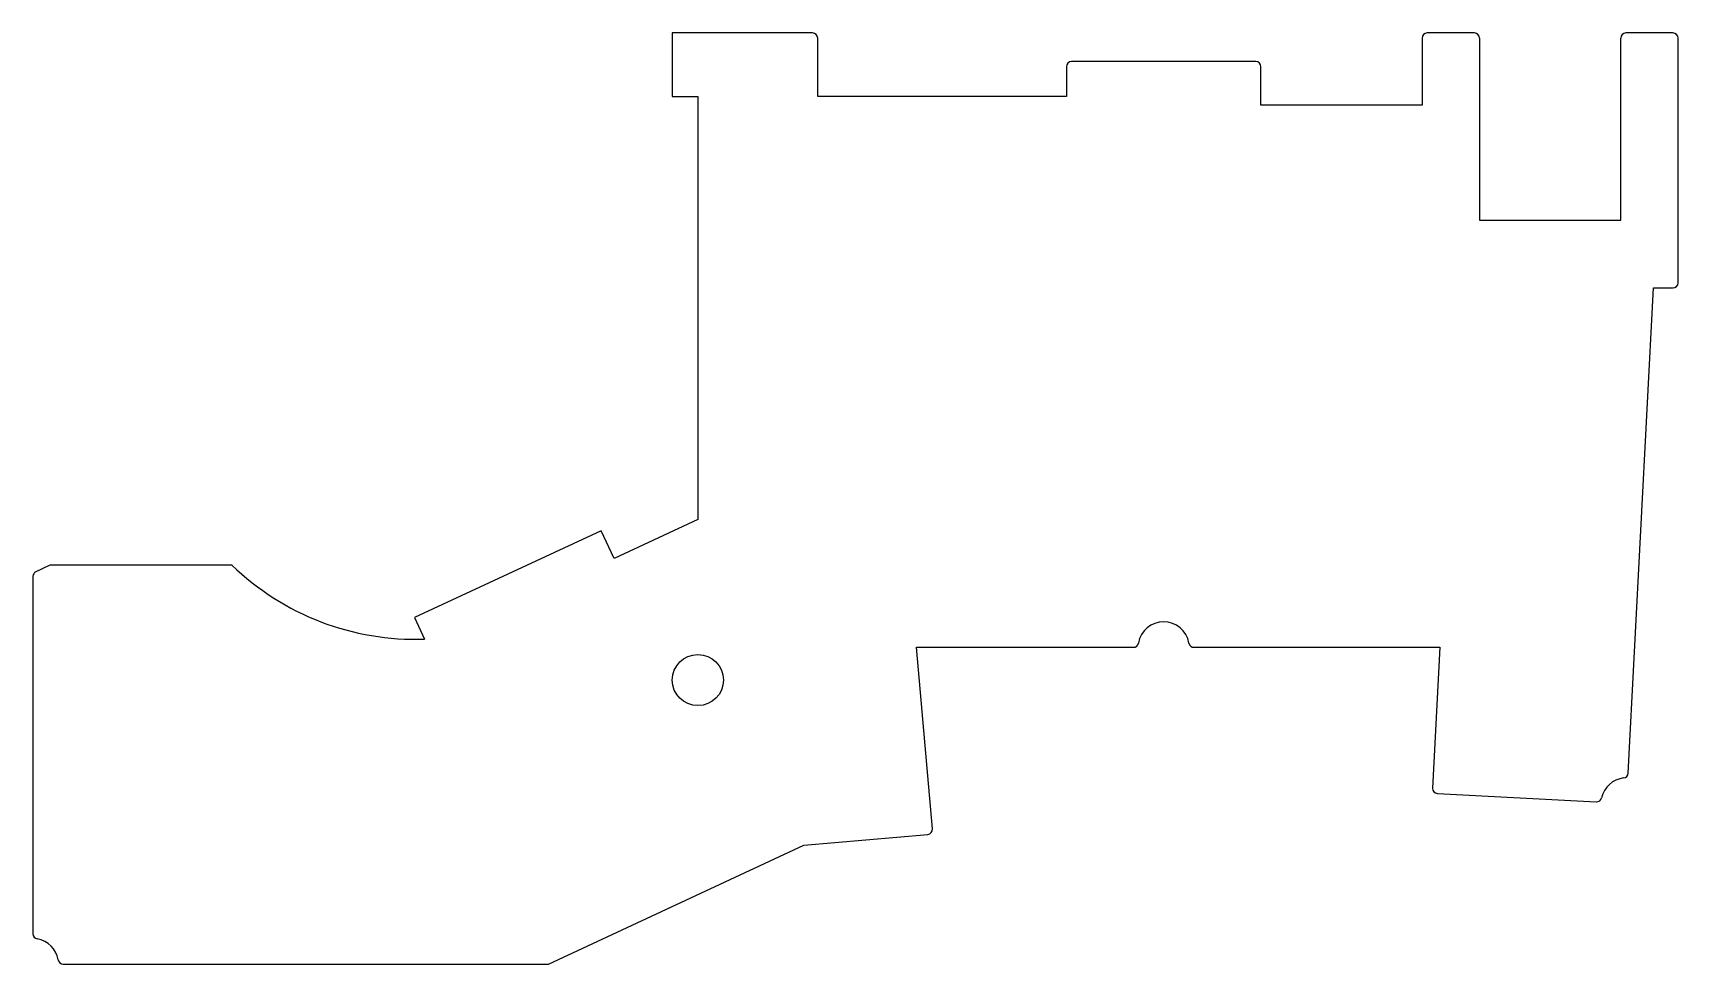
# Model space of a CAD drawing. Extents: x -45 to 116, y -49 to 42.
import ezdxf

# ---------------------------------------------------------------- set-up
doc = ezdxf.new("R2010")
doc.units = 0
doc.layers.add('MODELSKETCH_VISIBLE', color=7, linetype='CONTINUOUS')

msp = doc.modelspace()

# ---------------------------------------------------------------- linework, layer by layer
at = {"layer": 'MODELSKETCH_VISIBLE'}
for p, q in [((17.87, 41.98), (17.87, 35.78)), ((31.57, 41.98), (17.87, 41.98)), ((96.22, 41.98), (91.62, 41.98)), ((115.62, 41.98), (111.02, 41.98)), ((32.07, 35.78), (32.07, 41.48)), ((91.12, 41.48), (91.12, 34.93)), ((96.72, 41.48), (96.72, 23.68)), ((110.52, 23.68), (110.52, 41.48)), ((116.12, 17.56), (116.12, 41.48)), ((56.37, 38.68), (56.37, 35.78)), ((74.87, 39.18), (56.87, 39.18)), ((75.37, 34.93), (75.37, 38.68)), ((17.87, 35.78), (20.37, 35.78)), ((20.37, 35.78), (20.37, -5.57)), ((56.37, 35.78), (32.07, 35.78)), ((91.12, 34.93), (75.37, 34.93)), ((96.72, 23.68), (110.52, 23.68)), ((111.24, -30.37), (113.73, 17.06)), ((113.73, 17.06), (115.62, 17.06)), ((20.37, -5.57), (12.18, -9.39)), ((10.91, -6.67), (-7.3, -15.17)), ((12.18, -9.39), (10.91, -6.67)), ((-44.59, -11.14), (-44.59, -46.07)), ((-43.01, -10.08), (-44.3, -10.68)), ((-25.14, -10.03), (-42.79, -10.03)), ((-7.3, -15.17), (-6.33, -17.26)), ((41.73, -18.07), (62.91, -18.07)), ((43.28, -35.81), (41.73, -18.07)), ((68.83, -18.07), (92.86, -18.07)), ((92.86, -18.07), (92.14, -31.83)), ((92.61, -32.35), (108.13, -33.16)), ((30.72, -37.41), (42.82, -36.35)), ((5.79, -49.03), (30.72, -37.41)), ((-41.63, -49.03), (5.79, -49.03))]:
    msp.add_line(p, q, dxfattribs=at)
msp.add_circle((20.37, -21.27), 2.5, dxfattribs=at)
for centre, radius, start, end in [((31.57, 41.48), 0.5, 0, 90), ((91.62, 41.48), 0.5, 90, 180), ((96.22, 41.48), 0.5, 0, 90), ((111.02, 41.48), 0.5, 90, 180), ((115.62, 41.48), 0.5, 0, 90), ((56.87, 38.68), 0.5, 90, 180), ((74.87, 38.68), 0.5, 0, 90), ((115.62, 17.56), 0.5, 270, 0), ((-44.09, -11.14), 0.5, 115, 180), ((-42.79, -10.53), 0.5, 90, 115), ((-7.24, 8.47), 25.75, 225.9475, 272.0274), ((65.87, -18.07), 2.5, 9.5941, 170.4059), ((62.91, -17.57), 0.5, 270, 350.4059), ((68.83, -17.57), 0.5, 189.5941, 270), ((110.74, -30.34), 0.5, 276.5941, 357), ((92.64, -31.85), 0.5, 177, 267), ((111.09, -33.32), 2.5, 96.5941, 167.4059), ((108.16, -32.67), 0.5, 267, 347.4059), ((42.78, -35.85), 0.5, 275, 5), ((-44.09, -46.07), 0.5, 180, 260.4059), ((-44.59, -49.03), 2.5, 9.5941, 80.4059), ((-41.63, -48.53), 0.5, 189.5941, 270)]:
    msp.add_arc(centre, radius, start, end, dxfattribs=at)

doc.saveas('drawing.dxf')
